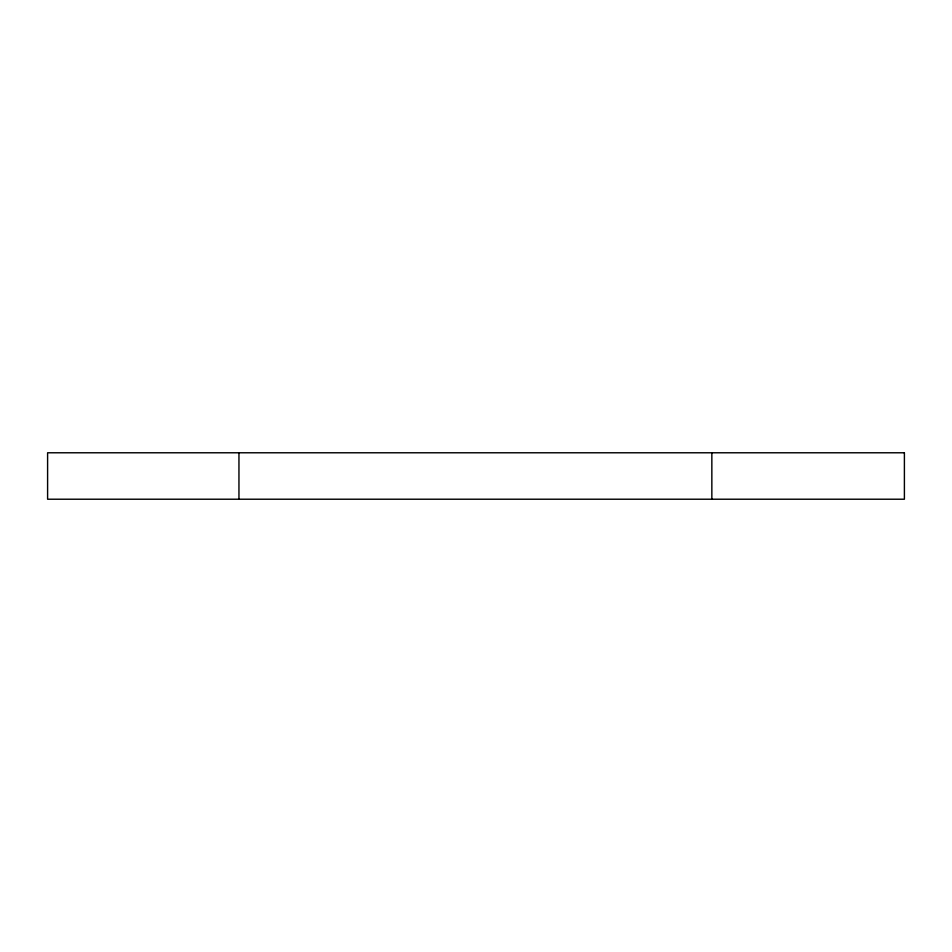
<?xml version="1.0" encoding="UTF-8"?>
<svg xmlns="http://www.w3.org/2000/svg" width="952" height="952" viewBox="0 0 952 952"><rect width="100%" height="100%" fill="white"/><g stroke="black" fill="none" stroke-linecap="round" stroke-linejoin="round"><path stroke-width="1.43" d="M711.846 452.783L711.846 499.217M238.952 452.783L238.952 499.217M904.4 452.783L47.6 452.783L47.6 499.217L904.4 499.217L904.4 452.783"/></g></svg>
